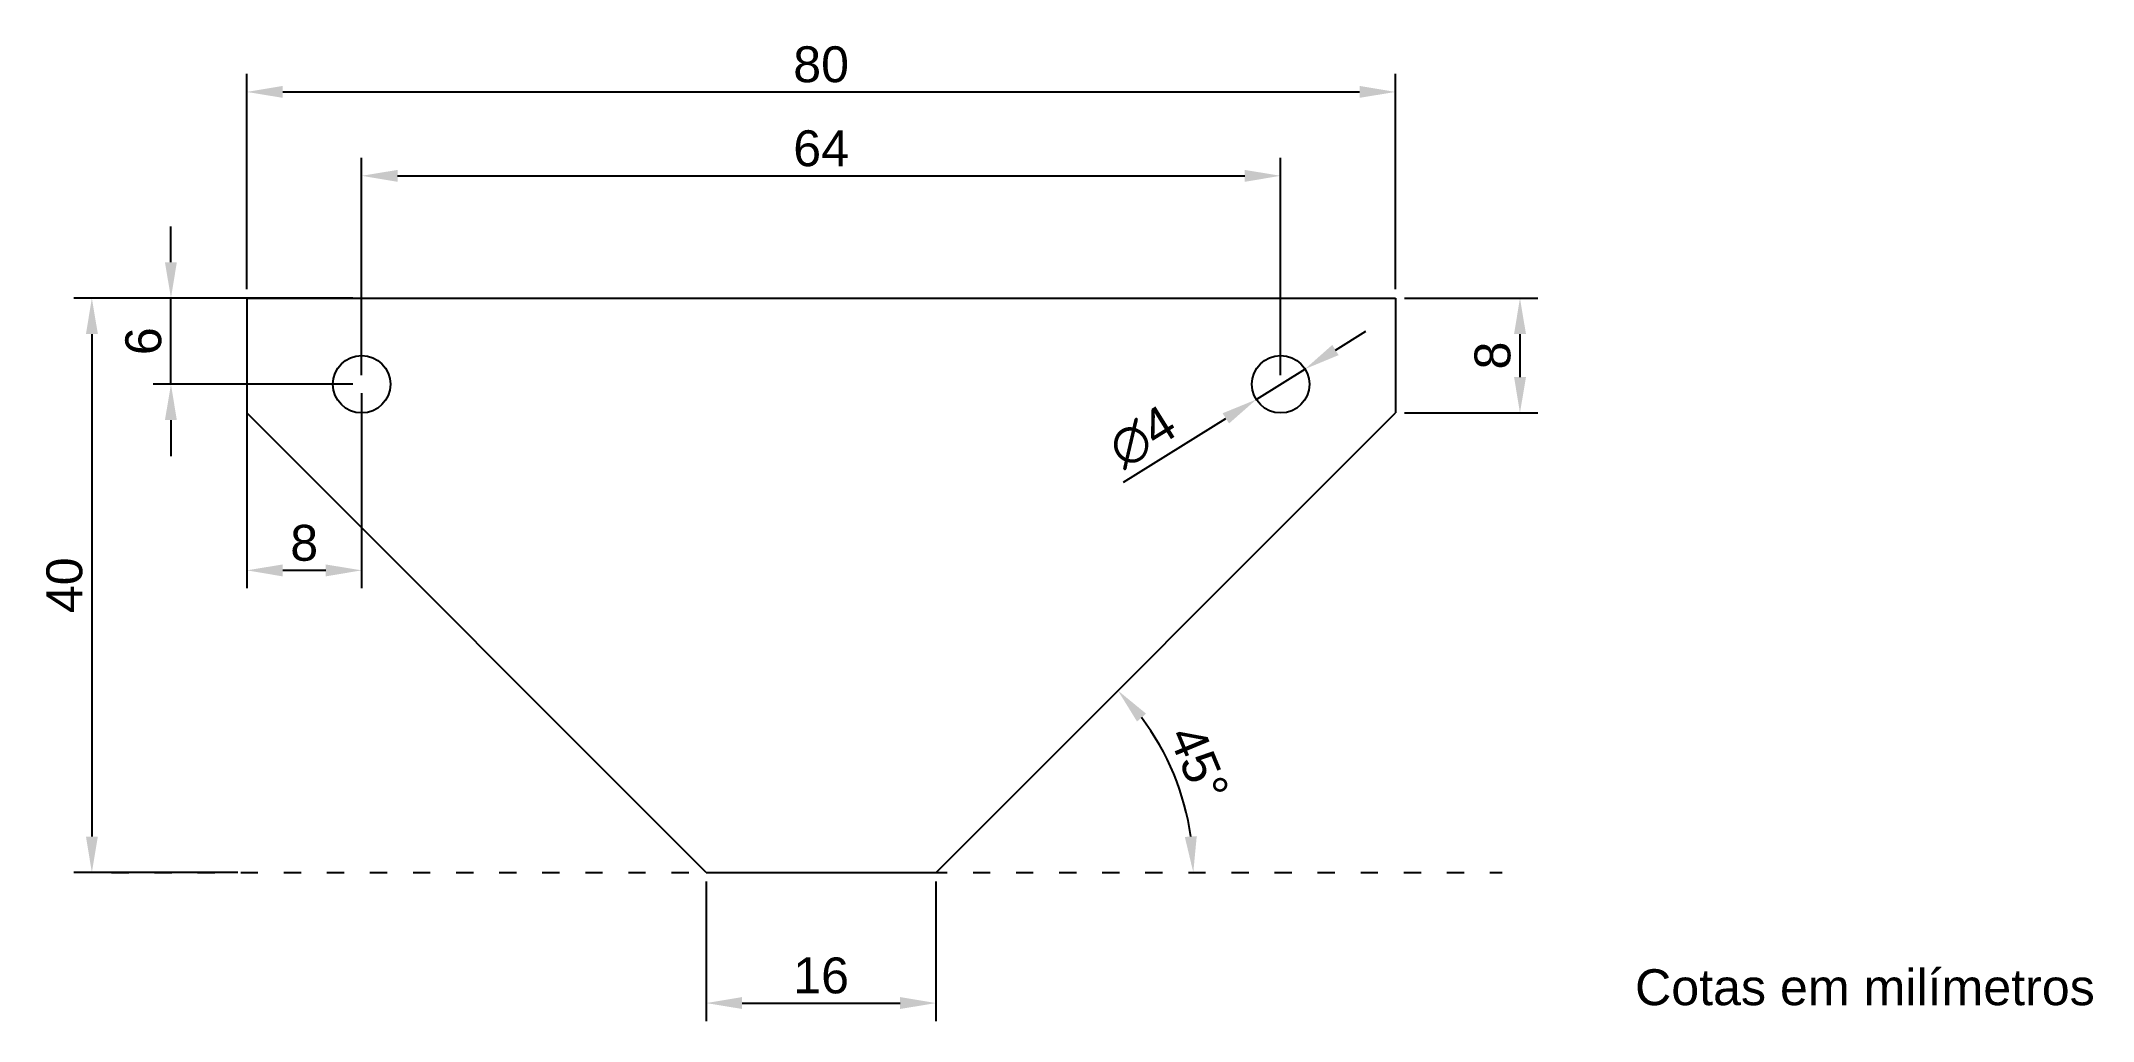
# Model space of a CAD drawing. Header units: millimetres. Extents: x 3079 to 3221, y 1586 to 1654.
import ezdxf

# ---------------------------------------------------------------- set-up
doc = ezdxf.new("R2010")
doc.units = ezdxf.units.MM
doc.header["$LTSCALE"] = 0.1
doc.linetypes.add('ACAD_ISO03W100', pattern=[30, 12, -18])
doc.layers.add('cotas', color=3, linetype='Continuous')
doc.layers.add('Peça', color=255, linetype='Continuous')
doc.styles.get("Standard").update_dxf_attribs({"font": 'arial.ttf'})
doc.dimstyles.new('ISO-25', dxfattribs={"dimtxt": 2.5, "dimasz": 2.5, "dimexe": 1.25, "dimexo": 0.625, "dimtad": 1, "dimtxsty": 'Standard', "dimcen": 2.5, "dimadec": 0, "dimazin": 0, "dimtfac": 1, "dimtmove": 0, "dimatfit": 3, "dimfxl": 1, "dimarcsym": 0})

# ---------------------------------------------------------------- blocks, each defined once
blk = doc.blocks.new('*D5')
at = {"layer": 'cotas', "color": 0, "lineweight": -2, "ltscale": 0.1, "transparency": 16777216}
for p, q in [((3092.87, 1636.53), (3092.87, 1651.51)), ((3172.87, 1636.53), (3172.87, 1651.51)), ((3095.37, 1650.26), (3170.37, 1650.26))]:
    blk.add_line(p, q, dxfattribs=at)
at = {"layer": 'cotas', "color": 0, "ltscale": 0.1, "transparency": 16777216}
for points in [[(3095.37, 1650.68), (3095.37, 1649.85), (3092.87, 1650.26)], [(3170.37, 1650.68), (3170.37, 1649.85), (3172.87, 1650.26)]]:
    blk.add_solid(points, dxfattribs=at)
at = {"layer": 'Defpoints', "color": 0, "ltscale": 0.1, "transparency": 16777216}
for p in [(3172.87, 1650.26), (3092.87, 1635.9), (3172.87, 1635.9)]:
    blk.add_point(p, dxfattribs=at)
at = {"layer": 'cotas', "color": 0, "ltscale": 0.1, "transparency": 16777216, "insert": (3132.87, 1652.17), "char_height": 2.5, "attachment_point": 5}
blk.add_mtext('80', dxfattribs=at)
blk = doc.blocks.new('*D6')
at = {"layer": 'cotas', "color": 0, "lineweight": -2, "ltscale": 0.1, "transparency": 16777216}
for p, q in [((3124.87, 1595.28), (3124.87, 1585.55)), ((3140.87, 1595.28), (3140.87, 1585.55)), ((3127.37, 1586.8), (3138.37, 1586.8))]:
    blk.add_line(p, q, dxfattribs=at)
at = {"layer": 'cotas', "color": 0, "ltscale": 0.1, "transparency": 16777216}
for points in [[(3127.37, 1587.22), (3127.37, 1586.39), (3124.87, 1586.8)], [(3138.37, 1587.22), (3138.37, 1586.39), (3140.87, 1586.8)]]:
    blk.add_solid(points, dxfattribs=at)
at = {"layer": 'Defpoints', "color": 0, "ltscale": 0.1, "transparency": 16777216}
for p in [(3124.87, 1595.9), (3140.87, 1595.9), (3140.87, 1586.8)]:
    blk.add_point(p, dxfattribs=at)
at = {"layer": 'cotas', "color": 0, "ltscale": 0.1, "transparency": 16777216, "insert": (3132.87, 1588.71), "char_height": 2.5, "attachment_point": 5}
blk.add_mtext('16', dxfattribs=at)
blk = doc.blocks.new('*D7')
at = {"layer": 'cotas', "color": 0, "lineweight": -2, "ltscale": 0.1, "transparency": 16777216}
for p, q in [((3173.5, 1635.9), (3182.79, 1635.9)), ((3181.54, 1633.4), (3181.54, 1630.4)), ((3173.5, 1627.9), (3182.79, 1627.9))]:
    blk.add_line(p, q, dxfattribs=at)
at = {"layer": 'cotas', "color": 0, "ltscale": 0.1, "transparency": 16777216}
for points in [[(3181.13, 1633.4), (3181.96, 1633.4), (3181.54, 1635.9)], [(3181.13, 1630.4), (3181.96, 1630.4), (3181.54, 1627.9)]]:
    blk.add_solid(points, dxfattribs=at)
at = {"layer": 'Defpoints', "color": 0, "ltscale": 0.1, "transparency": 16777216}
for p in [(3172.87, 1635.9), (3172.87, 1627.9), (3181.54, 1627.9)]:
    blk.add_point(p, dxfattribs=at)
at = {"layer": 'cotas', "color": 0, "ltscale": 0.1, "transparency": 16777216, "insert": (3179.64, 1631.9), "char_height": 2.5, "attachment_point": 5, "rotation": 90}
blk.add_mtext('8', dxfattribs=at)
blk = doc.blocks.new('*D8')
at = {"layer": 'cotas', "color": 0, "lineweight": -2, "ltscale": 0.1, "transparency": 16777216}
for p, q in [((3092.87, 1629.28), (3092.87, 1615.69)), ((3100.87, 1629.28), (3100.87, 1615.69)), ((3098.37, 1616.94), (3095.37, 1616.94))]:
    blk.add_line(p, q, dxfattribs=at)
at = {"layer": 'cotas', "color": 0, "ltscale": 0.1, "transparency": 16777216}
for points in [[(3095.37, 1617.35), (3095.37, 1616.52), (3092.87, 1616.94)], [(3098.37, 1617.35), (3098.37, 1616.52), (3100.87, 1616.94)]]:
    blk.add_solid(points, dxfattribs=at)
at = {"layer": 'Defpoints', "color": 0, "ltscale": 0.1, "transparency": 16777216}
for p in [(3092.87, 1629.9), (3100.87, 1629.9), (3092.87, 1616.94)]:
    blk.add_point(p, dxfattribs=at)
at = {"layer": 'cotas', "color": 0, "ltscale": 0.1, "transparency": 16777216, "insert": (3096.87, 1618.84), "char_height": 2.5, "attachment_point": 5}
blk.add_mtext('8', dxfattribs=at)
blk = doc.blocks.new('*D10')
at = {"layer": 'cotas', "color": 0, "lineweight": -2, "ltscale": 0.1, "transparency": 16777216}
blk.add_arc((3140.87, 1595.9), 17.92, 7.9997, 37.0003, dxfattribs=at)
at = {"layer": 'cotas', "color": 0, "ltscale": 0.1, "transparency": 16777216}
for points in [[(3154.87, 1606.41), (3155.5, 1606.96), (3153.54, 1608.57)], [(3159.03, 1598.43), (3158.2, 1598.37), (3158.79, 1595.9)]]:
    blk.add_solid(points, dxfattribs=at)
at = {"layer": 'Defpoints', "color": 0, "ltscale": 0.1, "transparency": 16777216}
for p in [(3172.87, 1627.9), (3158.18, 1600.54), (3083.45, 1595.9), (3140.87, 1595.9), (3180.31, 1595.9)]:
    blk.add_point(p, dxfattribs=at)
at = {"layer": 'cotas', "color": 0, "ltscale": 0.1, "transparency": 16777216, "insert": (3159.18, 1603.49), "char_height": 2.5, "attachment_point": 5, "rotation": 292.5}
blk.add_mtext('45°', dxfattribs=at)
blk = doc.blocks.new('*D11')
at = {"layer": 'cotas', "color": 0, "lineweight": -2, "ltscale": 0.1, "transparency": 16777216}
for p, q in [((3092.25, 1635.9), (3080.83, 1635.9)), ((3082.08, 1633.4), (3082.08, 1598.4)), ((3092.25, 1595.9), (3080.83, 1595.9))]:
    blk.add_line(p, q, dxfattribs=at)
at = {"layer": 'cotas', "color": 0, "ltscale": 0.1, "transparency": 16777216}
for points in [[(3081.67, 1633.4), (3082.5, 1633.4), (3082.08, 1635.9)], [(3081.67, 1598.4), (3082.5, 1598.4), (3082.08, 1595.9)]]:
    blk.add_solid(points, dxfattribs=at)
at = {"layer": 'Defpoints', "color": 0, "ltscale": 0.1, "transparency": 16777216}
for p in [(3092.87, 1635.9), (3082.08, 1595.9), (3092.87, 1595.9)]:
    blk.add_point(p, dxfattribs=at)
at = {"layer": 'cotas', "color": 0, "ltscale": 0.1, "transparency": 16777216, "insert": (3080.18, 1615.9), "char_height": 2.5, "attachment_point": 5, "rotation": 90}
blk.add_mtext('40', dxfattribs=at)
blk = doc.blocks.new('*D19')
at = {"layer": 'cotas', "color": 0, "lineweight": -2, "ltscale": 0.1, "transparency": 16777216}
for p, q in [((3168.69, 1632.28), (3170.81, 1633.61)), ((3166.57, 1630.96), (3163.18, 1628.84)), ((3153.93, 1623.08), (3161.06, 1627.52))]:
    blk.add_line(p, q, dxfattribs=at)
at = {"layer": 'cotas', "color": 0, "ltscale": 0.1, "transparency": 16777216}
for points in [[(3168.47, 1632.64), (3168.91, 1631.93), (3166.57, 1630.96)], [(3160.83, 1627.88), (3161.28, 1627.17), (3163.18, 1628.84)]]:
    blk.add_solid(points, dxfattribs=at)
at = {"layer": 'Defpoints', "color": 0, "ltscale": 0.1, "transparency": 16777216}
for p in [(3166.57, 1630.96), (3163.18, 1628.84)]:
    blk.add_point(p, dxfattribs=at)
at = {"layer": 'cotas', "color": 0, "ltscale": 0.1, "transparency": 16777216, "insert": (3155.26, 1626.23), "char_height": 2.5, "attachment_point": 5, "rotation": 31.9489}
blk.add_mtext('∅4', dxfattribs=at)
blk = doc.blocks.new('*D23')
at = {"layer": 'cotas', "color": 0, "lineweight": -2, "ltscale": 0.1, "transparency": 16777216}
for p, q in [((3100.87, 1630.53), (3100.87, 1645.67)), ((3164.87, 1630.53), (3164.87, 1645.67)), ((3103.37, 1644.42), (3162.37, 1644.42))]:
    blk.add_line(p, q, dxfattribs=at)
at = {"layer": 'cotas', "color": 0, "ltscale": 0.1, "transparency": 16777216}
for points in [[(3103.37, 1644.83), (3103.37, 1644), (3100.87, 1644.42)], [(3162.37, 1644.83), (3162.37, 1644), (3164.87, 1644.42)]]:
    blk.add_solid(points, dxfattribs=at)
at = {"layer": 'Defpoints', "color": 0, "ltscale": 0.1, "transparency": 16777216}
for p in [(3164.87, 1644.42), (3100.87, 1629.9), (3164.87, 1629.9)]:
    blk.add_point(p, dxfattribs=at)
at = {"layer": 'cotas', "color": 0, "ltscale": 0.1, "transparency": 16777216, "insert": (3132.87, 1646.32), "char_height": 2.5, "attachment_point": 5}
blk.add_mtext('64', dxfattribs=at)
blk = doc.blocks.new('*D24')
at = {"layer": 'cotas', "color": 0, "lineweight": -2, "ltscale": 0.1, "transparency": 16777216}
for p, q in [((3087.59, 1638.4), (3087.59, 1640.9)), ((3100.25, 1635.9), (3086.34, 1635.9)), ((3087.59, 1629.9), (3087.59, 1635.9)), ((3100.25, 1629.9), (3086.34, 1629.9)), ((3087.59, 1627.4), (3087.59, 1624.9))]:
    blk.add_line(p, q, dxfattribs=at)
at = {"layer": 'cotas', "color": 0, "ltscale": 0.1, "transparency": 16777216}
for points in [[(3087.17, 1638.4), (3088, 1638.4), (3087.59, 1635.9)], [(3087.17, 1627.4), (3088, 1627.4), (3087.59, 1629.9)]]:
    blk.add_solid(points, dxfattribs=at)
at = {"layer": 'Defpoints', "color": 0, "ltscale": 0.1, "transparency": 16777216}
for p in [(3087.59, 1635.9), (3100.87, 1635.9), (3100.87, 1629.9)]:
    blk.add_point(p, dxfattribs=at)
at = {"layer": 'cotas', "color": 0, "ltscale": 0.1, "transparency": 16777216, "insert": (3085.68, 1632.9), "char_height": 2.5, "attachment_point": 5, "rotation": 90}
blk.add_mtext('6', dxfattribs=at)

msp = doc.modelspace()

# ---------------------------------------------------------------- linework, layer by layer
at = {"layer": 'cotas', "linetype": 'ACAD_ISO03W100'}
msp.add_line((3083.449, 1595.903), (3180.308, 1595.903), dxfattribs=at)
at = {"layer": 'Peça', "ltscale": 0.1}
for p, q in [((3092.873, 1635.903), (3172.873, 1635.903)), ((3092.873, 1635.903), (3092.873, 1627.903)), ((3172.873, 1635.903), (3172.873, 1627.903)), ((3124.873, 1595.903), (3092.873, 1627.903)), ((3140.873, 1595.903), (3172.873, 1627.903)), ((3124.873, 1595.903), (3140.873, 1595.903))]:
    msp.add_line(p, q, dxfattribs=at)
for centre in [(3100.873, 1629.903), (3164.873, 1629.903)]:
    msp.add_circle(centre, 2, dxfattribs=at)

# ---------------------------------------------------------------- texts
at = {"layer": 'cotas', "ltscale": 0.1, "insert": (3189.556, 1589.154), "char_height": 2.5, "attachment_point": 1}
msp.add_mtext_dynamic_manual_height_columns('Cotas em milímetros', width=65.52475, gutter_width=12.5, heights=[0], dxfattribs=at)

# ---------------------------------------------------------------- dimensions: what is measured, and where the dimension line sits
at = {"layer": 'cotas', "ltscale": 0.1}
for base, p1, p2, picture, middle in [((3172.873, 1650.264), (3092.873, 1635.903), (3172.873, 1635.903), '*D5', (3132.873, 1652.165)), ((3164.873, 1644.417), (3100.873, 1629.903), (3164.873, 1629.903), '*D23', (3132.873, 1646.318)), ((3092.873, 1616.938), (3100.873, 1629.903), (3092.873, 1629.903), '*D8', (3096.873, 1618.839)), ((3140.873, 1586.805), (3124.873, 1595.903), (3140.873, 1595.903), '*D6', (3132.873, 1588.706))]:
    dim = msp.add_linear_dim(base=base, p1=p1, p2=p2, dimstyle='ISO-25', dxfattribs=at)
    dim.commit()
    dim.dimension.update_dxf_attribs({"geometry": picture, "text_midpoint": middle})
for base, p1, p2, picture, middle in [((3087.586, 1635.903), (3100.873, 1629.903), (3100.873, 1635.903), '*D24', (3085.685, 1632.903)), ((3082.084, 1595.903), (3092.873, 1635.903), (3092.873, 1595.903), '*D11', (3080.182, 1615.903)), ((3181.542, 1627.903), (3172.873, 1635.903), (3172.873, 1627.903), '*D7', (3179.641, 1631.903))]:
    dim = msp.add_linear_dim(base=base, p1=p1, p2=p2, angle=90, dimstyle='ISO-25', dxfattribs=at)
    dim.commit()
    dim.dimension.update_dxf_attribs({"geometry": picture, "text_midpoint": middle})
dim = msp.add_diameter_dim_2p(p1=(3166.571, 1630.962), p2=(3163.176, 1628.845), dimstyle='ISO-25', dxfattribs=at)
dim.commit()
dim.dimension.update_dxf_attribs({"geometry": '*D19', "text_midpoint": (3156.305, 1624.56), "dimtype": 163})
dim = msp.add_angular_dim_2l(base=(3158.183, 1600.541), line1=((3140.873, 1595.903), (3172.873, 1627.903)), line2=((3083.449, 1595.903), (3180.308, 1595.903)), dimstyle='ISO-25', dxfattribs=at)
dim.commit()
dim.dimension.update_dxf_attribs({"geometry": '*D10', "text_midpoint": (3159.182, 1603.487)})

doc.saveas('drawing.dxf')
